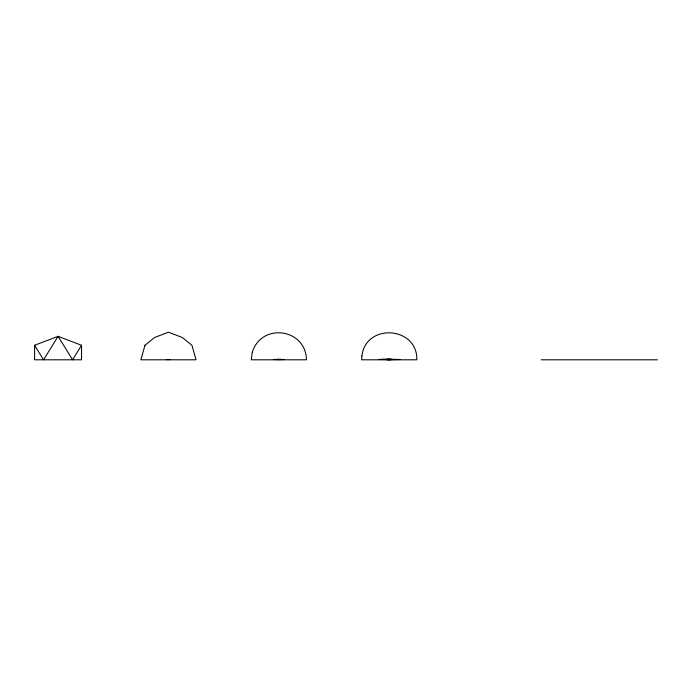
<?xml version="1.0" encoding="UTF-8"?>
<svg xmlns="http://www.w3.org/2000/svg" width="692" height="692" viewBox="0 0 692 692"><rect width="100%" height="100%" fill="white"/><g stroke="black" fill="none" stroke-linecap="round" stroke-linejoin="round"><path stroke-width="1.04" d="M81.552 345.291L72.582 359.797L58.076 336.321L34.6 345.291L34.6 359.797L81.552 359.797L81.552 345.291L58.076 336.321L43.57 359.797L34.6 345.291M378.827 359.511L391.335 359.407L378.706 359.511M379.597 359.503L391.343 359.425L378.533 359.485M380.903 359.503L391.283 359.468L379.726 359.477M280.909 359.494L273.504 359.503L284.187 359.503L274.724 359.503M382.762 359.503L391.335 359.503L381.906 359.494M385.012 359.485L391.369 359.52M399.76 359.511L386.11 359.529L391.283 359.555M386.024 359.529L392.39 359.451M386.231 359.52L399.63 359.511M386.067 359.451L399.924 359.485M397.554 359.503L387.096 359.52L398.73 359.477M281.947 359.537L275.736 359.537M396.551 359.494L387.122 359.503L392.433 359.529M387.174 359.468L393.445 359.485M282.959 359.503L276.783 359.494M389.233 359.797L387.113 359.416L395.694 359.503M541.291 359.797L657.4 359.797M276.748 359.442L280.943 359.442L276.757 359.425M361.899 355.991L361.631 359.797L416.826 359.797C417.657 326.347 365.696 322.809 361.899 355.991M252.295 352.254L251.248 359.797L306.444 359.797C305.933 328.458 261.455 322.368 252.295 352.254M144.983 345.291L140.865 359.797L196.052 359.797L191.935 345.291L182.255 337.471L168.459 332.203L154.662 337.471L144.983 345.291M170.535 359.503L166.365 359.555L170.552 359.555"/></g></svg>
